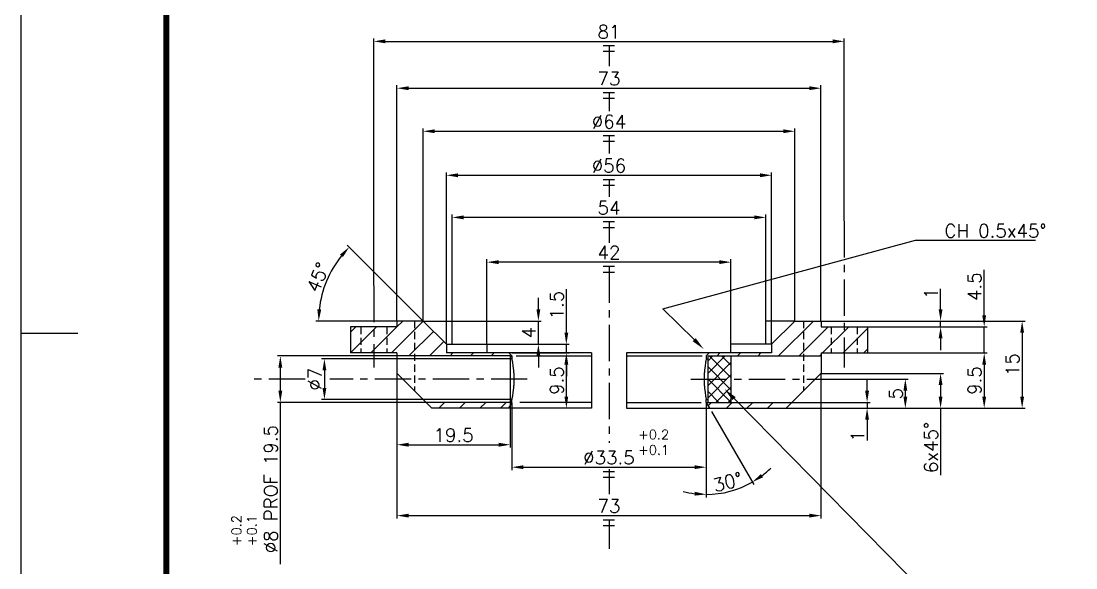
# Model space of a CAD drawing. Extents: x 0 to 420, y 0 to 297.
# Drawn here: x 0 to 181.6, y 108.1 to 202.2 of the extents above; entities that cross this region are included whole.
import ezdxf
from ezdxf import colors
from ezdxf.entities.mleader import LeaderData, LeaderLine
from ezdxf.math import Vec2, Vec3

# ---------------------------------------------------------------- set-up
doc = ezdxf.new("R2010")
doc.units = 0
doc.header["$LTSCALE"] = 5
doc.header["$MEASUREMENT"] = 0
doc.linetypes.add('CENTER', pattern=[2, 1.25, -0.25, 0.25, -0.25])
doc.linetypes.add('HIDDEN', pattern=[0.375, 0.25, -0.125])
doc.layers.get('0').update_dxf_attribs({"linetype": 'CONTINUOUS'})
doc.layers.get('DEFPOINTS').update_dxf_attribs({"linetype": 'CONTINUOUS'})
for name, color, linetype in [('0-CO', 3, 'CONTINUOUS'), ('CL', 1, 'CENTER'), ('CO', 3, 'CONTINUOUS'), ('FI', 1, 'CONTINUOUS'), ('OC', 1, 'HIDDEN'), ('RY', 5, 'CONTINUOUS')]:
    doc.layers.add(name, color=color, linetype=linetype)
doc.styles.add('ROMANS', font='ROMANS.SHX')
doc.dimstyles.new('1', dxfattribs={"dimtxt": 2.3, "dimasz": 2, "dimexe": 0.5, "dimexo": 0.0625, "dimgap": 0.5, "dimtad": 1, "dimdec": 4, "dimdsep": 46, "dimtxsty": 'ROMANS', "dimcen": -2, "dimclrt": 7, "dimadec": 0, "dimazin": 0, "dimtfac": 0.869565, "dimtdec": 4, "dimtmove": 0, "dimatfit": 3, "dimfxl": 1, "dimtolj": 1, "dimarcsym": 0})

# ---------------------------------------------------------------- blocks, each defined once
blk = doc.blocks.new('A3G')
blk.add_line((0, 148.5), (9.75, 148.5))
blk.add_lwpolyline([(0, 297), (420, 297), (420, 0), (0, 0)], close=True)
at = {"const_width": 1}
blk.add_lwpolyline([(25, 287), (410, 287), (410, 10), (25, 10)], close=True, dxfattribs=at)
blk = doc.blocks.new('*D64')
at = {"layer": 'CO', "color": 0, "lineweight": -2}
for p, q in [((84.46, 136.5), (84.46, 124.91)), ((117.96, 136.5), (117.96, 124.91)), ((86.46, 125.41), (115.96, 125.41))]:
    blk.add_line(p, q, dxfattribs=at)
at = {"layer": 'CO', "color": 0}
for points in [[(86.46, 125.74), (86.46, 125.08), (84.46, 125.41)], [(115.96, 125.74), (115.96, 125.08), (117.96, 125.41)]]:
    blk.add_solid(points, dxfattribs=at)
at = {"layer": 'DEFPOINTS', "color": 0}
for p in [(84.46, 136.56), (117.96, 136.56), (117.96, 125.41)]:
    blk.add_point(p, dxfattribs=at)
at = {"layer": 'CO', "color": 7, "insert": (101.21, 127.06), "char_height": 2.3, "attachment_point": 5, "style": 'ROMANS'}
blk.add_mtext('\\A1;%%C33.5', dxfattribs=at)
blk = doc.blocks.new('*D65')
at = {"layer": 'CO', "color": 0, "lineweight": -2}
for p, q in [((64.71, 141.5), (64.71, 116.58)), ((137.71, 141.5), (137.71, 116.58)), ((66.71, 117.08), (135.71, 117.08))]:
    blk.add_line(p, q, dxfattribs=at)
at = {"layer": 'CO', "color": 0}
for points in [[(66.71, 117.41), (66.71, 116.75), (64.71, 117.08)], [(135.71, 117.41), (135.71, 116.75), (137.71, 117.08)]]:
    blk.add_solid(points, dxfattribs=at)
at = {"layer": 'DEFPOINTS', "color": 0}
for p in [(64.71, 141.56), (137.71, 141.56), (137.71, 117.08)]:
    blk.add_point(p, dxfattribs=at)
at = {"layer": 'CO', "color": 7, "insert": (101.21, 118.73), "char_height": 2.3, "attachment_point": 5, "style": 'ROMANS'}
blk.add_mtext('\\A1;73', dxfattribs=at)
blk = doc.blocks.new('*D66')
at = {"layer": 'CO', "color": 0, "lineweight": -2}
for p, q in [((80.21, 146.62), (80.21, 161.19)), ((120.21, 160.69), (82.21, 160.69)), ((122.21, 146.62), (122.21, 161.19))]:
    blk.add_line(p, q, dxfattribs=at)
at = {"layer": 'CO', "color": 0}
for points in [[(82.21, 161.02), (82.21, 160.36), (80.21, 160.69)], [(120.21, 161.02), (120.21, 160.36), (122.21, 160.69)]]:
    blk.add_solid(points, dxfattribs=at)
at = {"layer": 'DEFPOINTS', "color": 0}
for p in [(80.21, 160.69), (80.21, 146.56), (122.21, 146.56)]:
    blk.add_point(p, dxfattribs=at)
at = {"layer": 'CO', "color": 7, "insert": (101.21, 162.34), "char_height": 2.3, "attachment_point": 5, "style": 'ROMANS'}
blk.add_mtext('\\A1;42', dxfattribs=at)
blk = doc.blocks.new('*D67')
at = {"layer": 'CO', "color": 0, "lineweight": -2}
for p, q in [((74.21, 150.62), (74.21, 168.89)), ((128.21, 150.62), (128.21, 168.89)), ((126.21, 168.39), (76.21, 168.39))]:
    blk.add_line(p, q, dxfattribs=at)
at = {"layer": 'CO', "color": 0}
for points in [[(76.21, 168.73), (76.21, 168.06), (74.21, 168.39)], [(126.21, 168.73), (126.21, 168.06), (128.21, 168.39)]]:
    blk.add_solid(points, dxfattribs=at)
at = {"layer": 'DEFPOINTS', "color": 0}
for p in [(74.21, 168.39), (74.21, 150.56), (128.21, 150.56)]:
    blk.add_point(p, dxfattribs=at)
at = {"layer": 'CO', "color": 7, "insert": (101.21, 170.04), "char_height": 2.3, "attachment_point": 5, "style": 'ROMANS'}
blk.add_mtext('\\A1;54', dxfattribs=at)
blk = doc.blocks.new('*D68')
at = {"layer": 'CO', "color": 0, "lineweight": -2}
for p, q in [((73.21, 146.62), (73.21, 176.14)), ((75.21, 175.64), (127.21, 175.64)), ((129.21, 146.62), (129.21, 176.14))]:
    blk.add_line(p, q, dxfattribs=at)
at = {"layer": 'CO', "color": 0}
for points in [[(75.21, 175.97), (75.21, 175.3), (73.21, 175.64)], [(127.21, 175.97), (127.21, 175.3), (129.21, 175.64)]]:
    blk.add_solid(points, dxfattribs=at)
at = {"layer": 'DEFPOINTS', "color": 0}
for p in [(129.21, 175.64), (73.21, 146.56), (129.21, 146.56)]:
    blk.add_point(p, dxfattribs=at)
at = {"layer": 'CO', "color": 7, "insert": (101.21, 177.29), "char_height": 2.3, "attachment_point": 5, "style": 'ROMANS'}
blk.add_mtext('\\A1;%%C56', dxfattribs=at)
blk = doc.blocks.new('*D69')
at = {"layer": 'CO', "color": 0, "lineweight": -2}
for p, q in [((69.21, 150.62), (69.21, 183.71)), ((133.21, 150.62), (133.21, 183.71)), ((71.21, 183.21), (131.21, 183.21))]:
    blk.add_line(p, q, dxfattribs=at)
at = {"layer": 'CO', "color": 0}
for points in [[(71.21, 183.55), (71.21, 182.88), (69.21, 183.21)], [(131.21, 183.55), (131.21, 182.88), (133.21, 183.21)]]:
    blk.add_solid(points, dxfattribs=at)
at = {"layer": 'DEFPOINTS', "color": 0}
for p in [(133.21, 183.21), (69.21, 150.56), (133.21, 150.56)]:
    blk.add_point(p, dxfattribs=at)
at = {"layer": 'CO', "color": 7, "insert": (101.21, 184.86), "char_height": 2.3, "attachment_point": 5, "style": 'ROMANS'}
blk.add_mtext('\\A1;%%C64', dxfattribs=at)
blk = doc.blocks.new('*D70')
at = {"layer": 'CO', "color": 0, "lineweight": -2}
for p, q in [((64.71, 150.62), (64.71, 191.12)), ((137.71, 150.62), (137.71, 191.12)), ((66.71, 190.62), (135.71, 190.62))]:
    blk.add_line(p, q, dxfattribs=at)
at = {"layer": 'CO', "color": 0}
for points in [[(66.71, 190.95), (66.71, 190.29), (64.71, 190.62)], [(135.71, 190.95), (135.71, 190.29), (137.71, 190.62)]]:
    blk.add_solid(points, dxfattribs=at)
at = {"layer": 'DEFPOINTS', "color": 0}
for p in [(137.71, 190.62), (64.71, 150.56), (137.71, 150.56)]:
    blk.add_point(p, dxfattribs=at)
at = {"layer": 'CO', "color": 7, "insert": (101.21, 192.27), "char_height": 2.3, "attachment_point": 5, "style": 'ROMANS'}
blk.add_mtext('\\A1;73', dxfattribs=at)
blk = doc.blocks.new('*D71')
at = {"layer": 'CO', "color": 0, "lineweight": -2}
for p, q in [((60.71, 156.65), (60.71, 199.18)), ((62.71, 198.68), (139.71, 198.68)), ((141.71, 167.79), (141.71, 199.18))]:
    blk.add_line(p, q, dxfattribs=at)
at = {"layer": 'CO', "color": 0}
for points in [[(62.71, 199.02), (62.71, 198.35), (60.71, 198.68)], [(139.71, 199.02), (139.71, 198.35), (141.71, 198.68)]]:
    blk.add_solid(points, dxfattribs=at)
at = {"layer": 'DEFPOINTS', "color": 0}
for p in [(141.71, 198.68), (141.71, 167.73), (60.71, 156.59)]:
    blk.add_point(p, dxfattribs=at)
at = {"layer": 'CO', "color": 7, "insert": (101.21, 200.33), "char_height": 2.3, "attachment_point": 5, "style": 'ROMANS'}
blk.add_mtext('\\A1;81', dxfattribs=at)
blk = doc.blocks.new('*D72')
at = {"layer": 'CO', "color": 0, "lineweight": -2}
for p, q in [((117.96, 136.5), (117.96, 120.22)), ((118.86, 135.01), (126.13, 122.41))]:
    blk.add_line(p, q, dxfattribs=at)
for start, end in [(307.2399, 314.4798), (270, 300), (255.5202, 262.7601)]:
    blk.add_arc((117.96, 136.56), 15.84, start, end, dxfattribs=at)
at = {"layer": 'CO', "color": 0}
for points in [[(127.73, 123.67), (127.36, 124.23), (125.88, 122.84)], [(115.99, 121.18), (115.95, 120.52), (117.96, 120.72)]]:
    blk.add_solid(points, dxfattribs=at)
at = {"layer": 'DEFPOINTS', "color": 0}
for p in [(117.96, 144.56), (117.96, 136.56), (117.96, 136.56), (118.83, 135.06), (120.71, 120.96)]:
    blk.add_point(p, dxfattribs=at)
at = {"layer": 'CO', "color": 7, "insert": (121.64, 122.86), "char_height": 2.3, "attachment_point": 5, "rotation": 15, "style": 'ROMANS'}
blk.add_mtext('\\A1;30°', dxfattribs=at)
blk = doc.blocks.new('*D73')
at = {"layer": 'CO', "color": 0, "lineweight": -2}
for p, q in [((158.3, 152.56), (158.3, 156.11)), ((137.78, 150.56), (158.8, 150.56)), ((145.78, 149.56), (158.8, 149.56)), ((158.3, 149.56), (158.3, 150.56)), ((158.3, 147.56), (158.3, 145.56))]:
    blk.add_line(p, q, dxfattribs=at)
at = {"layer": 'CO', "color": 0}
for points in [[(157.97, 152.56), (158.63, 152.56), (158.3, 150.56)], [(157.97, 147.56), (158.63, 147.56), (158.3, 149.56)]]:
    blk.add_solid(points, dxfattribs=at)
at = {"layer": 'DEFPOINTS', "color": 0}
for p in [(137.71, 150.56), (145.71, 149.56), (158.3, 150.56)]:
    blk.add_point(p, dxfattribs=at)
at = {"layer": 'CO', "color": 7, "insert": (156.65, 155.33), "char_height": 2.3, "attachment_point": 5, "rotation": 90, "style": 'ROMANS'}
blk.add_mtext('\\A1;1', dxfattribs=at)
blk = doc.blocks.new('*D74')
at = {"layer": 'CO', "color": 0, "lineweight": -2}
for p, q in [((165.81, 151.56), (165.81, 159.38)), ((145.78, 149.56), (166.31, 149.56)), ((165.81, 145.06), (165.81, 149.56)), ((145.78, 145.06), (166.31, 145.06)), ((165.81, 143.06), (165.81, 141.06))]:
    blk.add_line(p, q, dxfattribs=at)
at = {"layer": 'CO', "color": 0}
for points in [[(165.48, 151.56), (166.14, 151.56), (165.81, 149.56)], [(165.48, 143.06), (166.14, 143.06), (165.81, 145.06)]]:
    blk.add_solid(points, dxfattribs=at)
at = {"layer": 'DEFPOINTS', "color": 0}
for p in [(145.71, 149.56), (145.71, 145.06), (165.81, 145.06)]:
    blk.add_point(p, dxfattribs=at)
at = {"layer": 'CO', "color": 7, "insert": (164.16, 156.47), "char_height": 2.3, "attachment_point": 5, "rotation": 90, "style": 'ROMANS'}
blk.add_mtext('\\A1;4.5', dxfattribs=at)
blk = doc.blocks.new('*D75')
at = {"layer": 'CO', "color": 0, "lineweight": -2}
for p, q in [((145.78, 145.06), (166.31, 145.06)), ((165.81, 143.06), (165.81, 137.56)), ((131.78, 135.56), (166.31, 135.56))]:
    blk.add_line(p, q, dxfattribs=at)
at = {"layer": 'CO', "color": 0}
for points in [[(165.48, 143.06), (166.14, 143.06), (165.81, 145.06)], [(165.48, 137.56), (166.14, 137.56), (165.81, 135.56)]]:
    blk.add_solid(points, dxfattribs=at)
at = {"layer": 'DEFPOINTS', "color": 0}
for p in [(145.71, 145.06), (131.71, 135.56), (165.81, 135.56)]:
    blk.add_point(p, dxfattribs=at)
at = {"layer": 'CO', "color": 7, "insert": (164.16, 140.31), "char_height": 2.3, "attachment_point": 5, "rotation": 90, "style": 'ROMANS'}
blk.add_mtext('\\A1;9.5', dxfattribs=at)
blk = doc.blocks.new('*D76')
at = {"layer": 'CO', "color": 0, "lineweight": -2}
for p, q in [((137.78, 141.56), (158.8, 141.56)), ((158.3, 139.56), (158.3, 137.56)), ((131.78, 135.56), (158.8, 135.56)), ((158.3, 135.56), (158.3, 124.02))]:
    blk.add_line(p, q, dxfattribs=at)
at = {"layer": 'CO', "color": 0}
for points in [[(157.97, 139.56), (158.63, 139.56), (158.3, 141.56)], [(157.97, 137.56), (158.63, 137.56), (158.3, 135.56)]]:
    blk.add_solid(points, dxfattribs=at)
at = {"layer": 'DEFPOINTS', "color": 0}
for p in [(137.71, 141.56), (131.71, 135.56), (158.3, 135.56)]:
    blk.add_point(p, dxfattribs=at)
at = {"layer": 'CO', "color": 7, "insert": (156.65, 128.79), "char_height": 2.3, "attachment_point": 5, "rotation": 90, "style": 'ROMANS'}
blk.add_mtext('\\A1;6x45%%D', dxfattribs=at)
blk = doc.blocks.new('*D77')
at = {"layer": 'CO', "color": 0, "lineweight": -2}
for p, q in [((137.78, 150.56), (172.84, 150.56)), ((172.34, 148.56), (172.34, 137.56)), ((131.78, 135.56), (172.84, 135.56))]:
    blk.add_line(p, q, dxfattribs=at)
at = {"layer": 'CO', "color": 0}
for points in [[(172.01, 148.56), (172.67, 148.56), (172.34, 150.56)], [(172.01, 137.56), (172.67, 137.56), (172.34, 135.56)]]:
    blk.add_solid(points, dxfattribs=at)
at = {"layer": 'DEFPOINTS', "color": 0}
for p in [(137.71, 150.56), (131.71, 135.56), (172.34, 135.56)]:
    blk.add_point(p, dxfattribs=at)
at = {"layer": 'CO', "color": 7, "insert": (170.69, 143.06), "char_height": 2.3, "attachment_point": 5, "rotation": 90, "style": 'ROMANS'}
blk.add_mtext('\\A1;15', dxfattribs=at)
blk = doc.blocks.new('*D78')
at = {"layer": 'CO', "color": 0, "lineweight": -2}
for p, q in [((69.17, 150.6), (56.14, 163.63)), ((64.65, 150.56), (50.73, 150.56))]:
    blk.add_line(p, q, dxfattribs=at)
blk.add_arc((69.21, 150.56), 17.99, 141.3734, 173.6266, dxfattribs=at)
at = {"layer": 'CO', "color": 0}
for points in [[(54.91, 162.01), (55.41, 161.57), (56.49, 163.28)], [(51.67, 152.54), (51, 152.58), (51.23, 150.56)]]:
    blk.add_solid(points, dxfattribs=at)
at = {"layer": 'DEFPOINTS', "color": 0}
for p in [(53.64, 159.56), (64.71, 150.56), (69.21, 150.56), (69.21, 150.56), (73.21, 146.56)]:
    blk.add_point(p, dxfattribs=at)
at = {"layer": 'CO', "color": 7, "insert": (51.07, 158.08), "char_height": 2.3, "attachment_point": 5, "rotation": 67.5, "style": 'ROMANS'}
blk.add_mtext('\\A1;45°', dxfattribs=at)
blk = doc.blocks.new('TOL')
at = {"layer": '0-CO', "style": 'ROMANS'}
for tag, p in [('TOLSUP', (2.34, 3.94)), ('TOLINF', (2.34, 1.29))]:
    blk.add_attdef(tag, p, '', height=1.64, dxfattribs=at)
blk = doc.blocks.new('*D87')
at = {"layer": 'CO', "color": 0, "lineweight": -2}
for p, q in [((98.15, 145.06), (93.37, 145.06)), ((93.87, 137.56), (93.87, 143.06)), ((98.15, 135.56), (93.37, 135.56))]:
    blk.add_line(p, q, dxfattribs=at)
at = {"layer": 'CO', "color": 0}
for points in [[(93.54, 143.06), (94.2, 143.06), (93.87, 145.06)], [(93.54, 137.56), (94.2, 137.56), (93.87, 135.56)]]:
    blk.add_solid(points, dxfattribs=at)
at = {"layer": 'DEFPOINTS', "color": 0}
for p in [(93.87, 145.06), (98.21, 145.06), (98.21, 135.56)]:
    blk.add_point(p, dxfattribs=at)
at = {"layer": 'CO', "color": 7, "insert": (92.22, 140.31), "char_height": 2.3, "attachment_point": 5, "rotation": 90, "style": 'ROMANS'}
blk.add_mtext('\\A1;9.5', dxfattribs=at)
blk = doc.blocks.new('*D88')
at = {"layer": 'CO', "color": 0, "lineweight": -2}
for p, q in [((93.87, 148.56), (93.87, 156.05)), ((80.28, 146.56), (94.37, 146.56)), ((93.87, 145.06), (93.87, 146.56)), ((84.53, 145.06), (94.37, 145.06)), ((93.87, 143.06), (93.87, 141.06))]:
    blk.add_line(p, q, dxfattribs=at)
at = {"layer": 'CO', "color": 0}
for points in [[(93.54, 148.56), (94.2, 148.56), (93.87, 146.56)], [(93.54, 143.06), (94.2, 143.06), (93.87, 145.06)]]:
    blk.add_solid(points, dxfattribs=at)
at = {"layer": 'DEFPOINTS', "color": 0}
for p in [(80.21, 146.56), (93.87, 146.56), (84.46, 145.06)]:
    blk.add_point(p, dxfattribs=at)
at = {"layer": 'CO', "color": 7, "insert": (92.22, 153.31), "char_height": 2.3, "attachment_point": 5, "rotation": 90, "style": 'ROMANS'}
blk.add_mtext('\\A1;1.5', dxfattribs=at)
blk = doc.blocks.new('*D89')
at = {"layer": 'CO', "color": 0, "lineweight": -2}
for p, q in [((89.06, 152.56), (89.06, 154.56)), ((74.28, 150.56), (89.56, 150.56)), ((89.06, 146.56), (89.06, 150.56)), ((80.28, 146.56), (89.56, 146.56)), ((89.06, 144.56), (89.06, 142.56))]:
    blk.add_line(p, q, dxfattribs=at)
at = {"layer": 'CO', "color": 0}
for points in [[(88.73, 152.56), (89.39, 152.56), (89.06, 150.56)], [(88.73, 144.56), (89.39, 144.56), (89.06, 146.56)]]:
    blk.add_solid(points, dxfattribs=at)
at = {"layer": 'DEFPOINTS', "color": 0}
for p in [(74.21, 150.56), (89.06, 150.56), (80.21, 146.56)]:
    blk.add_point(p, dxfattribs=at)
at = {"layer": 'CO', "color": 7, "insert": (87.41, 148.56), "char_height": 2.3, "attachment_point": 5, "rotation": 90, "style": 'ROMANS'}
blk.add_mtext('\\A1;4', dxfattribs=at)
blk = doc.blocks.new('*D92')
at = {"layer": 'CO', "color": 0, "lineweight": -2}
for p, q in [((145.65, 138.56), (145.65, 140.56)), ((118.03, 136.56), (146.15, 136.56)), ((145.65, 136.56), (145.65, 135.56)), ((131.78, 135.56), (146.15, 135.56)), ((145.65, 133.56), (145.65, 130.01))]:
    blk.add_line(p, q, dxfattribs=at)
at = {"layer": 'CO', "color": 0}
for points in [[(145.31, 138.56), (145.98, 138.56), (145.65, 136.56)], [(145.31, 133.56), (145.98, 133.56), (145.65, 135.56)]]:
    blk.add_solid(points, dxfattribs=at)
at = {"layer": 'DEFPOINTS', "color": 0}
for p in [(117.96, 136.56), (131.71, 135.56), (145.65, 135.56)]:
    blk.add_point(p, dxfattribs=at)
at = {"layer": 'CO', "color": 7, "insert": (144, 130.79), "char_height": 2.3, "attachment_point": 5, "rotation": 90, "style": 'ROMANS'}
blk.add_mtext('\\A1;1', dxfattribs=at)
blk = doc.blocks.new('*D146')
at = {"layer": 'CO', "color": 0, "lineweight": -2}
for p, q in [((64.71, 141.5), (64.71, 128.78)), ((84.21, 136.5), (84.21, 128.78)), ((66.71, 129.28), (82.21, 129.28))]:
    blk.add_line(p, q, dxfattribs=at)
at = {"layer": 'CO', "color": 0}
for points in [[(66.71, 129.61), (66.71, 128.94), (64.71, 129.28)], [(82.21, 129.61), (82.21, 128.94), (84.21, 129.28)]]:
    blk.add_solid(points, dxfattribs=at)
at = {"layer": 'DEFPOINTS', "color": 0}
for p in [(64.71, 141.56), (84.21, 136.56), (84.21, 129.28)]:
    blk.add_point(p, dxfattribs=at)
at = {"layer": 'CO', "color": 7, "insert": (74.46, 130.93), "char_height": 2.3, "attachment_point": 5, "style": 'ROMANS'}
blk.add_mtext('\\A1;19.5', dxfattribs=at)
blk = doc.blocks.new('*D147')
at = {"layer": 'CO', "color": 0, "lineweight": -2}
for p, q in [((84.15, 144.06), (51.72, 144.06)), ((52.22, 142.06), (52.22, 139.06)), ((84.15, 137.06), (51.72, 137.06))]:
    blk.add_line(p, q, dxfattribs=at)
at = {"layer": 'CO', "color": 0}
for points in [[(51.89, 142.06), (52.55, 142.06), (52.22, 144.06)], [(51.89, 139.06), (52.55, 139.06), (52.22, 137.06)]]:
    blk.add_solid(points, dxfattribs=at)
at = {"layer": 'DEFPOINTS', "color": 0}
for p in [(84.21, 144.06), (52.22, 137.06), (84.21, 137.06)]:
    blk.add_point(p, dxfattribs=at)
at = {"layer": 'CO', "color": 7, "insert": (50.57, 140.56), "char_height": 2.3, "attachment_point": 5, "rotation": 90, "style": 'ROMANS'}
blk.add_mtext('\\A1;%%C7', dxfattribs=at)
blk = doc.blocks.new('*D148')
at = {"layer": 'CO', "color": 0, "lineweight": -2}
for p, q in [((64.65, 144.56), (44.13, 144.56)), ((44.63, 142.56), (44.63, 138.56)), ((69.65, 136.56), (44.13, 136.56)), ((44.63, 136.56), (44.63, 108.7))]:
    blk.add_line(p, q, dxfattribs=at)
at = {"layer": 'CO', "color": 0}
for points in [[(44.3, 142.56), (44.96, 142.56), (44.63, 144.56)], [(44.3, 138.56), (44.96, 138.56), (44.63, 136.56)]]:
    blk.add_solid(points, dxfattribs=at)
at = {"layer": 'DEFPOINTS', "color": 0}
for p in [(64.71, 144.56), (44.63, 136.56), (69.71, 136.56)]:
    blk.add_point(p, dxfattribs=at)
at = {"layer": 'CO', "color": 7, "insert": (42.98, 121.63), "char_height": 2.3, "attachment_point": 5, "rotation": 90, "style": 'ROMANS'}
blk.add_mtext('\\A1;%%C8 PROF 19.5', dxfattribs=at)
blk = doc.blocks.new('*D149')
at = {"layer": 'CO', "color": 0, "lineweight": -2}
for p, q in [((140.49, 140.56), (152.73, 140.56)), ((152.23, 138.56), (152.23, 137.56)), ((131.78, 135.56), (152.73, 135.56))]:
    blk.add_line(p, q, dxfattribs=at)
at = {"layer": 'CO', "color": 0}
for points in [[(151.9, 138.56), (152.57, 138.56), (152.23, 140.56)], [(151.9, 137.56), (152.57, 137.56), (152.23, 135.56)]]:
    blk.add_solid(points, dxfattribs=at)
at = {"layer": 'DEFPOINTS', "color": 0}
for p in [(140.43, 140.56), (131.71, 135.56), (152.23, 135.56)]:
    blk.add_point(p, dxfattribs=at)
at = {"layer": 'CO', "color": 7, "insert": (150.58, 138.06), "char_height": 2.3, "attachment_point": 5, "rotation": 90, "style": 'ROMANS'}
blk.add_mtext('\\A1;5', dxfattribs=at)

msp = doc.modelspace()

# ---------------------------------------------------------------- hatches: boundary and pattern name
at = {"layer": 'RY'}
h = msp.add_hatch(dxfattribs=at)
h.set_pattern_fill('ANSI31', color=256, scale=20, style=0)
h.set_pattern_definition([(45, (-24.7496, 0), (-1.767767, 1.767767), [])])
h.paths.add_polyline_path([(58.4647, 149.56075), (56.7147, 149.56075), (56.7147, 145.06075), (58.4647, 145.06075)])
h.paths.add_polyline_path([(60.7147, 149.56075), (58.4647, 149.56075), (58.4647, 145.06075), (60.7147, 145.06075)])
h.paths.add_polyline_path([(62.9647, 149.56075), (60.7147, 149.56075), (60.7147, 145.06075), (62.9647, 145.06075)])
h.paths.add_polyline_path([(67.7147, 150.56075), (64.7147, 150.56075), (64.7147, 149.56075), (62.9647, 149.56075), (62.9647, 145.06075), (64.7147, 145.06075), (64.7147, 144.56075), (67.7147, 144.56075)])
h.paths.add_polyline_path([(73.2147, 146.56075), (69.2147, 150.56075), (67.7147, 150.56075), (67.7147, 144.56075), (84.2147, 144.56075), (84.2147, 144.06075), (84.4647, 144.06075), (84.4647, 144.56075), (83.9647, 145.06075), (73.2147, 145.06075)])
h.paths.add_polyline_path([(84.4647, 136.56075), (84.4647, 137.06075), (84.2147, 137.06075), (84.2147, 136.56075), (69.7147, 136.56075), (70.7147, 135.56075), (83.88734, 135.56075)])
h.paths.add_polyline_path([(132.7147, 136.56075), (118.2147, 136.56075), (118.2147, 137.06075), (117.9647, 137.06075), (117.9647, 136.56075), (118.54205, 135.56075), (131.7147, 135.56075)])
h.paths.add_polyline_path([(134.7147, 150.56075), (133.2147, 150.56075), (129.2147, 146.56075), (129.2147, 145.06075), (118.4647, 145.06075), (117.9647, 144.56075), (117.9647, 144.06075), (118.2147, 144.06075), (118.2147, 144.56075), (134.7147, 144.56075)])
h.paths.add_polyline_path([(139.4647, 149.56075), (137.7147, 149.56075), (137.7147, 150.56075), (134.7147, 150.56075), (134.7147, 144.56075), (137.7147, 144.56075), (137.7147, 145.06075), (139.4647, 145.06075)])
h.paths.add_polyline_path([(141.7147, 149.56075), (139.4647, 149.56075), (139.4647, 145.06075), (141.7147, 145.06075)])
h.paths.add_polyline_path([(143.9647, 149.56075), (141.7147, 149.56075), (141.7147, 145.06075), (143.9647, 145.06075)])
h.paths.add_polyline_path([(145.7147, 149.56075), (143.9647, 149.56075), (143.9647, 145.06075), (145.7147, 145.06075)])
h = msp.add_hatch(dxfattribs=at)
h.set_pattern_fill('ANSI37', color=256, scale=12, style=0)
h.paths.add_polyline_path([(122.2147, 144.56075), (118.2147, 144.56075), (118.2147, 140.56075), (122.2147, 140.56075)])
h.paths.add_polyline_path([(122.2147, 140.56075), (118.2147, 140.56075), (118.2147, 136.56075), (122.2147, 136.56075)])

# ---------------------------------------------------------------- linework, layer by layer
for p, q in [((56.7147, 149.56075), (56.7147, 145.06075)), ((64.7147, 149.56075), (56.7147, 149.56075)), ((64.7147, 150.56075), (64.7147, 149.56075)), ((69.2147, 150.56075), (64.7147, 150.56075)), ((69.2147, 150.56075), (73.2147, 146.56075)), ((69.2147, 150.56075), (74.2147, 150.56075)), ((74.2147, 146.56075), (74.2147, 150.56075)), ((128.2147, 146.56075), (128.2147, 150.56075)), ((133.2147, 150.56075), (128.2147, 150.56075)), ((133.2147, 150.56075), (129.2147, 146.56075)), ((133.2147, 150.56075), (137.7147, 150.56075)), ((137.7147, 150.56075), (137.7147, 149.56075)), ((137.7147, 149.56075), (145.7147, 149.56075)), ((145.7147, 149.56075), (145.7147, 145.06075)), ((73.2147, 146.56075), (73.2147, 145.06075)), ((73.2147, 146.56075), (80.2147, 146.56075)), ((80.2147, 145.06075), (80.2147, 146.56075)), ((122.2147, 145.06075), (122.2147, 146.56075)), ((129.2147, 146.56075), (122.2147, 146.56075)), ((129.2147, 146.56075), (129.2147, 145.06075)), ((64.7147, 145.06075), (56.7147, 145.06075)), ((64.7147, 145.06075), (64.7147, 141.56075)), ((84.2147, 144.56075), (64.7147, 144.56075)), ((98.2147, 145.06075), (73.2147, 145.06075)), ((84.4647, 144.56075), (83.9647, 145.06075)), ((84.2147, 144.56075), (84.2147, 136.56075)), ((84.4647, 144.06075), (84.2147, 144.06075)), ((84.4647, 144.56075), (84.4647, 144.06075)), ((98.2147, 145.06075), (98.2147, 135.56075)), ((104.2147, 145.06075), (104.2147, 135.56075)), ((129.2147, 145.06075), (104.2147, 145.06075)), ((118.4647, 145.06075), (117.9647, 144.56075)), ((117.9647, 144.56075), (117.9647, 144.06075)), ((117.9647, 144.06075), (118.2147, 144.06075)), ((118.2147, 144.56075), (137.7147, 144.56075)), ((118.2147, 144.56075), (118.2147, 136.56075)), ((122.2147, 144.56075), (122.2147, 136.56075)), ((137.7147, 145.06075), (137.7147, 141.56075)), ((137.7147, 145.06075), (145.7147, 145.06075)), ((64.7147, 141.56075), (70.7147, 135.56075)), ((137.7147, 141.56075), (131.7147, 135.56075)), ((84.2147, 136.56075), (69.7147, 136.56075)), ((84.4647, 136.56075), (83.88734, 135.56075)), ((84.4647, 137.06075), (84.2147, 137.06075)), ((84.4647, 136.56075), (84.4647, 137.06075)), ((117.9647, 137.06075), (118.2147, 137.06075)), ((117.9647, 136.56075), (117.9647, 137.06075)), ((117.9647, 136.56075), (118.54205, 135.56075)), ((118.2147, 136.56075), (132.7147, 136.56075)), ((98.2147, 135.56075), (70.7147, 135.56075)), ((104.2147, 135.56075), (131.7147, 135.56075))]:
    msp.add_line(p, q)
for points in [[(84.4647, 144.06075), (84.4647, 144.06075), (84.46955, 144.03773), (84.48797, 143.94789), (84.50146, 143.88149), (84.53557, 143.70531), (84.55609, 143.59591), (84.60036, 143.34266), (84.62442, 143.19713), (84.67299, 142.87188), (84.69696, 142.69579), (84.74162, 142.31721), (84.76249, 142.11222), (84.79697, 141.68925), (84.81071, 141.47105), (84.82952, 141.02106), (84.83446, 140.78873), (84.83444, 140.33123), (84.82963, 140.10342), (84.8107, 139.64975), (84.79681, 139.43005), (84.76242, 139.00868), (84.74162, 138.80425), (84.6967, 138.42357), (84.67273, 138.24785), (84.62453, 137.9251), (84.60017, 137.77768), (84.55588, 137.52442), (84.53567, 137.41672), (84.5015, 137.2402), (84.48786, 137.17307), (84.46954, 137.08373), (84.4647, 137.06075), (84.4647, 137.06075)], [(117.9647, 144.06075), (117.9647, 144.06075), (117.95984, 144.03773), (117.94142, 143.94789), (117.92793, 143.88149), (117.89382, 143.70531), (117.8733, 143.59591), (117.82903, 143.34266), (117.80497, 143.19713), (117.7564, 142.87188), (117.73243, 142.69579), (117.68777, 142.31721), (117.6669, 142.11222), (117.63242, 141.68925), (117.61868, 141.47105), (117.59987, 141.02106), (117.59493, 140.78873), (117.59495, 140.33123), (117.59976, 140.10342), (117.61869, 139.64975), (117.63258, 139.43005), (117.66697, 139.00868), (117.68777, 138.80425), (117.73269, 138.42357), (117.75666, 138.24785), (117.80486, 137.9251), (117.82922, 137.77768), (117.87351, 137.52442), (117.89372, 137.41672), (117.9279, 137.2402), (117.94153, 137.17307), (117.95985, 137.08373), (117.9647, 137.06075), (117.9647, 137.06075)]]:
    msp.add_open_spline(points, degree=3, knots=[0, 0, 0, 0, 0.0625, 0.0625, 0.125, 0.125, 0.1875, 0.1875, 0.25, 0.25, 0.3125, 0.3125, 0.375, 0.375, 0.4375, 0.4375, 0.5, 0.5, 0.5625, 0.5625, 0.625, 0.625, 0.6875, 0.6875, 0.75, 0.75, 0.8125, 0.8125, 0.875, 0.875, 0.9375, 0.9375, 1, 1, 1, 1])
at = {"layer": 'CL'}
for p, q in [((101.2147, 197.91068), (101.2147, 194.4019)), ((101.2147, 189.84505), (101.2147, 186.69043)), ((101.2147, 182.44001), (101.2147, 179.36504)), ((101.2147, 174.86285), (101.2147, 171.90129)), ((101.2147, 167.62075), (101.2147, 164.038)), ((141.7147, 167.7287), (141.7147, 142.58316)), ((101.2147, 159.91611), (101.2147, 129.57367)), ((60.7147, 156.58865), (60.7147, 142.58316)), ((48.88963, 140.56075), (39.20133, 140.56075)), ((87.15109, 140.56075), (53.17179, 140.56075)), ((115.2783, 140.56075), (140.42853, 140.56075)), ((101.2147, 125.08802), (101.2147, 120.74707)), ((101.2147, 116.30701), (101.2147, 111.35112))]:
    msp.add_line(p, q, dxfattribs=at)
at = {"layer": 'CO'}
for p, q in [((102.1866, 197.91068), (100.18648, 197.91068)), ((102.1866, 196.91068), (100.18648, 196.91068)), ((102.1866, 189.84505), (100.18648, 189.84505)), ((102.1866, 188.84505), (100.18648, 188.84505)), ((102.1866, 182.44001), (100.18648, 182.44001)), ((102.1866, 181.44001), (100.18648, 181.44001)), ((102.1866, 174.86285), (100.18648, 174.86285)), ((102.1866, 173.86285), (100.18648, 173.86285)), ((102.1866, 167.62075), (100.18648, 167.62075)), ((102.1866, 166.62075), (100.18648, 166.62075)), ((102.1866, 159.91611), (100.18648, 159.91611)), ((102.1866, 158.91611), (100.18648, 158.91611)), ((102.1866, 124.6349), (100.18648, 124.6349)), ((102.1866, 123.6349), (100.18648, 123.6349)), ((102.1866, 116.30701), (100.18648, 116.30701)), ((102.1866, 115.30701), (100.18648, 115.30701))]:
    msp.add_line(p, q, dxfattribs=at)
at = {"layer": 'FI'}
for p, q in [((85.25399, 144.56075), (98.2147, 144.56075)), ((104.2147, 144.56075), (117.24409, 144.56075)), ((98.2147, 136.56075), (85.85929, 136.56075)), ((104.2147, 136.56075), (117.07796, 136.56075))]:
    msp.add_line(p, q, dxfattribs=at)
at = {"layer": 'OC'}
for p, q in [((58.4647, 149.56075), (58.4647, 145.06075)), ((62.9647, 149.56075), (62.9647, 145.06075)), ((67.7147, 150.56075), (67.7147, 138.56075)), ((134.7147, 150.56075), (134.7147, 138.56075)), ((139.4647, 149.56075), (139.4647, 145.06075)), ((143.9647, 149.56075), (143.9647, 145.06075))]:
    msp.add_line(p, q, dxfattribs=at)

# ---------------------------------------------------------------- block references
msp.add_blockref('A3G', (0, 0))
at = {"layer": 'CO'}
msp.add_blockref('TOL', (103.89596, 126.26538), dxfattribs=at).add_auto_attribs({'TOLINF': '+0.1', 'TOLSUP': '+0.2'})
at = {"layer": 'CO', "rotation": 90}
msp.add_blockref('TOL', (41.82464, 109.48766), dxfattribs=at).add_auto_attribs({'TOLINF': '+0.1', 'TOLSUP': '+0.2'})

# ---------------------------------------------------------------- dimensions: what is measured, and where the dimension line sits
at = {"layer": 'CO'}
for base, p1, p2, picture, middle in [((141.7147, 198.68468), (60.7147, 156.58865), (141.7147, 167.7287), '*D71', (101.2147, 200.33468)), ((137.7147, 190.61906), (64.7147, 150.56075), (137.7147, 150.56075), '*D70', (101.2147, 192.26906)), ((74.2147, 168.39476), (128.2147, 150.56075), (74.2147, 150.56075), '*D67', (101.2147, 170.04476)), ((80.2147, 160.69011), (122.2147, 146.56075), (80.2147, 146.56075), '*D66', (101.2147, 162.34011)), ((137.7147, 117.08101), (64.7147, 141.56075), (137.7147, 141.56075), '*D65', (101.2147, 118.73101)), ((84.2147, 129.27644), (64.7147, 141.56075), (84.2147, 136.56075), '*D146', (74.4647, 130.92644))]:
    dim = msp.add_linear_dim(base=base, p1=p1, p2=p2, dimstyle='1', dxfattribs=at)
    dim.commit()
    dim.dimension.update_dxf_attribs({"geometry": picture, "text_midpoint": middle})
for base, p1, p2, picture, middle in [((133.2147, 183.21401), (69.2147, 150.56075), (133.2147, 150.56075), '*D69', (101.2147, 184.86401)), ((129.2147, 175.63685), (73.2147, 146.56075), (129.2147, 146.56075), '*D68', (101.2147, 177.28685)), ((117.9647, 125.4089), (84.4647, 136.56075), (117.9647, 136.56075), '*D64', (101.2147, 127.0589))]:
    dim = msp.add_linear_dim(base=base, p1=p1, p2=p2, text='%%C<>', dimstyle='1', dxfattribs=at)
    dim.commit()
    dim.dimension.update_dxf_attribs({"geometry": picture, "text_midpoint": middle})
for base, line1, line2, picture, middle in [((53.63588, 159.55519), ((69.2147, 150.56075), (64.7147, 150.56075)), ((69.2147, 150.56075), (73.2147, 146.56075)), '*D78', (51.07075, 158.07622)), ((120.715, 120.96302), ((117.9647, 144.56075), (117.9647, 136.56075)), ((117.9647, 136.56075), (118.83072, 135.06075)), '*D72', (121.63691, 122.85586))]:
    dim = msp.add_angular_dim_2l(base=base, line1=line1, line2=line2, dimstyle='1', dxfattribs=at)
    dim.commit()
    dim.dimension.update_dxf_attribs({"geometry": picture, "text_midpoint": middle})
dim = msp.add_linear_dim(base=(165.80957, 145.06075), p1=(145.7147, 149.56075), p2=(145.7147, 145.06075), angle=90, dimstyle='1', dxfattribs=at)
dim.commit()
dim.dimension.update_dxf_attribs({"geometry": '*D74', "text_midpoint": (165.80957, 156.47028), "dimtype": 160})
for base, p1, p2, picture, middle in [((158.29887, 150.56075), (145.7147, 149.56075), (137.7147, 150.56075), '*D73', (156.64887, 155.33456)), ((89.05899, 150.56075), (80.2147, 146.56075), (74.2147, 150.56075), '*D89', (87.40899, 148.56075)), ((93.86858, 146.56075), (84.4647, 145.06075), (80.2147, 146.56075), '*D88', (92.21858, 153.30599)), ((172.3403, 135.56075), (137.7147, 150.56075), (131.7147, 135.56075), '*D77', (170.6903, 143.06075)), ((93.86858, 145.06075), (98.2147, 135.56075), (98.2147, 145.06075), '*D87', (92.21858, 140.31075)), ((165.80957, 135.56075), (145.7147, 145.06075), (131.7147, 135.56075), '*D75', (164.15957, 140.31075)), ((145.64688, 135.56075), (117.9647, 136.56075), (131.7147, 135.56075), '*D92', (143.99688, 130.78694)), ((152.23414, 135.56075), (140.42853, 140.56075), (131.7147, 135.56075), '*D149', (150.58414, 138.06075))]:
    dim = msp.add_linear_dim(base=base, p1=p1, p2=p2, angle=90, dimstyle='1', dxfattribs=at)
    dim.commit()
    dim.dimension.update_dxf_attribs({"geometry": picture, "text_midpoint": middle})
for base, p1, p2, text, picture, middle in [((44.62879, 136.56075), (64.7147, 144.56075), (69.7147, 136.56075), '%%C<> PROF 19.5', '*D148', (42.97879, 121.6298)), ((52.22149, 137.06075), (84.2147, 144.06075), (84.2147, 137.06075), '%%C<>', '*D147', (50.57149, 140.56075)), ((158.29887, 135.56075), (137.7147, 141.56075), (131.7147, 135.56075), '<>x45%%D', '*D76', (156.64887, 128.78932))]:
    dim = msp.add_linear_dim(base=base, p1=p1, p2=p2, angle=90, text=text, dimstyle='1', dxfattribs=at)
    dim.commit()
    dim.dimension.update_dxf_attribs({"geometry": picture, "text_midpoint": middle})

# ---------------------------------------------------------------- leaders
ml = msp.add_multileader_mtext('Standard', dxfattribs=at)
ml.set_content('CH 0.5x45%%D', color=7, style='ROMANS')
ml.set_leader_properties(color=256, linetype='ByLayer', lineweight=-1)
ml.build(insert=Vec2(0, 0))
ml.multileader.update_dxf_attribs({"text_left_attachment_type": 6, "text_right_attachment_type": 5, "dogleg_length": 4, "arrow_head_size": 2.3})
ctx = ml.context
ctx.base_point, ctx.char_height, ctx.arrow_head_size, ctx.landing_gap_size, ctx.plane_origin = Vec3(157.95803, 164.46212), 2.3, 2.3, 1, Vec3(117.50809, 145.249)
ctx.left_attachment, ctx.right_attachment = 6, 5
notes = []
notes.append((ctx, [(0, (1, 1, 0), (153.95803, 164.46212), (1, 0), 4, [(0, [(117.50809, 145.749), (110.46644, 152.67519)], 0, [])])]))
ctx.mtext.insert, ctx.mtext.flow_direction = Vec3(158.95803, 167.22212), 5
ml = msp.add_multileader_mtext('Standard', dxfattribs=at)
ml.set_content('SE COLOCARAN 2 IMANES\\PDE NEODIMIO %%C8x4mm', color=7, style='ROMANS')
ml.set_leader_properties(color=256, linetype='ByLayer', lineweight=-1)
ml.build(insert=Vec2(0, 0))
ml.multileader.update_dxf_attribs({"text_left_attachment_type": 6, "text_right_attachment_type": 5, "dogleg_length": 4, "arrow_head_size": 2.3})
ctx = ml.context
ctx.base_point, ctx.char_height, ctx.arrow_head_size, ctx.landing_gap_size, ctx.plane_origin = Vec3(163.42448, 99.96911), 2.3, 2.3, 1, Vec3(121.12462, 138.84461)
ctx.left_attachment, ctx.right_attachment = 6, 5
notes.append((ctx, [(0, (1, 1, 0), (159.42448, 99.96911), (1, 0), 4, [(0, [(121.12462, 138.84461)], 0, [])])]))
ctx.mtext.insert, ctx.mtext.flow_direction = Vec3(164.42448, 102.72911), 5
for ctx, leaders in notes:
    for number, flags, end, landing, length, lines in leaders:
        leader = LeaderData()
        leader.index, (leader.has_last_leader_line, leader.has_dogleg_vector, leader.attachment_direction) = number, flags
        leader.last_leader_point, leader.dogleg_vector, leader.dogleg_length = Vec3(end), Vec3(landing), length
        for number, points, colour, breaks in lines:
            line = LeaderLine()
            line.index, line.vertices, line.color, line.breaks = number, Vec3.list(points), colors.encode_raw_color(colour), breaks
            leader.lines.append(line)
        ctx.leaders.append(leader)

doc.saveas('drawing.dxf')
